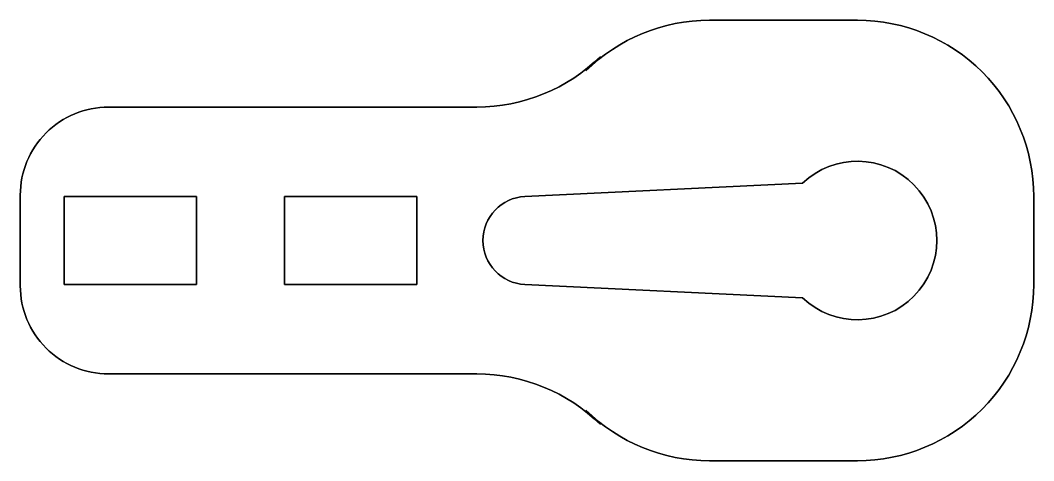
# Model space of a CAD drawing. Header units: millimetres. Extents: x -23 to 23, y -10 to 10.
import ezdxf

# ---------------------------------------------------------------- set-up
doc = ezdxf.new("R2010")
doc.units = ezdxf.units.MM
doc.layers.get('0').update_dxf_attribs({"linetype": 'CONTINUOUS'})

msp = doc.modelspace()

# ---------------------------------------------------------------- linework, layer by layer
for points in [[(-19, 6.057), (-2.28, 6.057, 0.197055), (3.336, 8.36), (2.664, 7.697, -0.197055), (8.28, 10), (15, 10, -0.414214), (23, 2), (23, -2, -0.414214), (15, -10), (8.28, -10, -0.197055), (2.664, -7.697), (3.336, -8.36, 0.197055), (-2.28, -6.057), (-19, -6.057, -0.414214), (-23, -2.057), (-23, 2.057, -0.414214)], [(-2.28, 6.057), (-19, 6.057, 0.414214), (-23, 2.057), (-23, -2.057, 0.414214), (-19, -6.057), (-2.28, -6.057, -0.197055), (3.336, -8.36), (2.664, -7.697, 0.197055), (8.28, -10), (15, -10, 0.414214), (23, -2), (23, 2, 0.414214), (15, 10), (8.28, 10, 0.197055), (2.664, 7.697), (3.336, 8.36, -0.197055)], [(12.51, 2.6), (-0.095, 1.998, 0.953362), (-0.095, -1.998), (12.51, -2.6, 2.3423)], [(-0.095, 1.998), (12.51, 2.6, -2.3423), (12.51, -2.6), (-0.095, -1.998, -0.953362)]]:
    msp.add_lwpolyline(points, format="xyb", close=True)
for points in [[(-15, 2), (-21, 2), (-21, -2), (-15, -2)], [(-21, 2), (-15, 2), (-15, -2), (-21, -2)], [(-5, -2), (-5, 2), (-11, 2), (-11, -2)], [(-5, 2), (-5, -2), (-11, -2), (-11, 2)]]:
    msp.add_lwpolyline(points, close=True)

doc.saveas('drawing.dxf')
